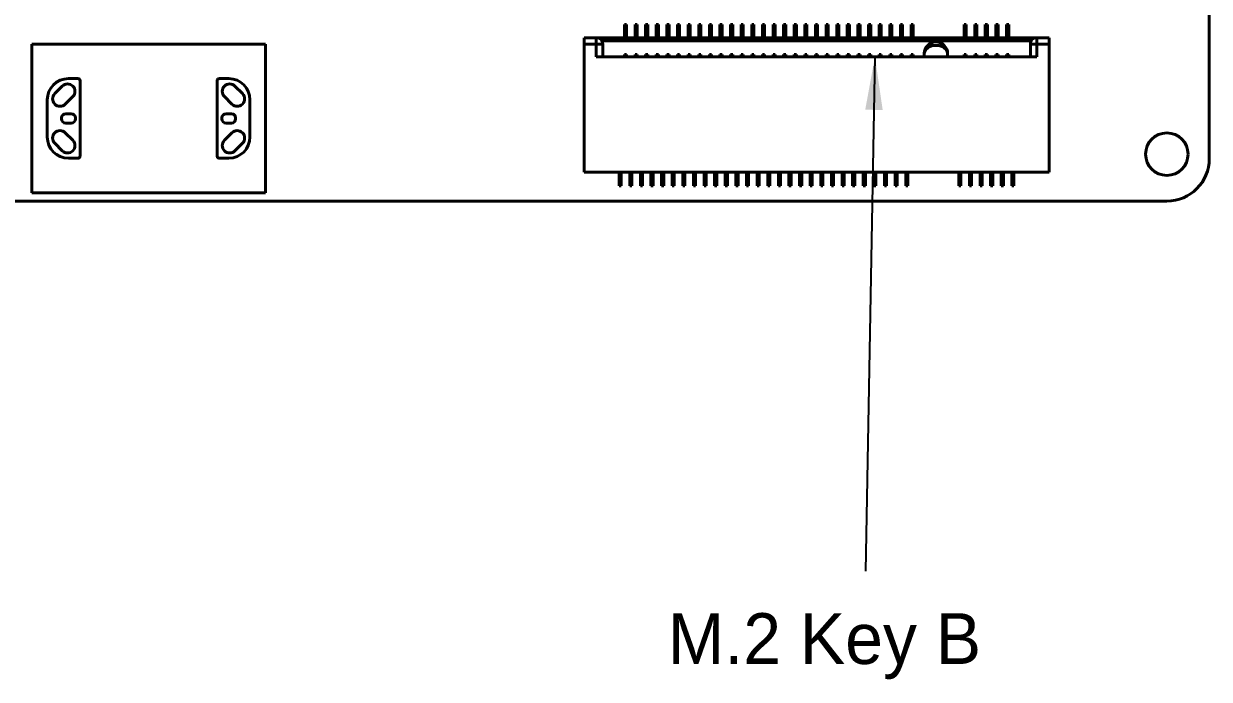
# Model space of a CAD drawing. Header units: millimetres. Extents: x 15 to 205, y 5 to 292.
# Drawn here: x 101.4 to 157.2, y 192.3 to 223.2 of the extents above; entities that cross this region are included whole.
import ezdxf

# ---------------------------------------------------------------- set-up
doc = ezdxf.new("R2010")
doc.units = ezdxf.units.MM
doc.layers.add('Annotations', color=7, linetype='Continuous')
doc.layers.add('Geometries', color=7, linetype='Continuous')
doc.dimstyles.new('ISO-25', dxfattribs={"dimtxt": 2.5, "dimasz": 2.5, "dimexe": 1.25, "dimexo": 0.625, "dimtad": 1, "dimtxsty": 'Standard', "dimcen": 2.5, "dimadec": 0, "dimazin": 0, "dimtfac": 1, "dimtmove": 0, "dimatfit": 3, "dimfxl": 1, "dimarcsym": 0})

msp = doc.modelspace()

# ---------------------------------------------------------------- linework, layer by layer
at = {"layer": 'Geometries', "linetype": 'Continuous', "lineweight": 40}
for p, q in [((157.203, 216.847), (157.203, 225.806)), ((129.653, 223.162), (129.653, 223.069)), ((129.653, 223.162), (129.753, 223.162)), ((129.653, 223.069), (129.653, 222.59)), ((129.753, 223.069), (129.653, 223.069)), ((129.753, 223.069), (129.753, 223.162)), ((129.753, 222.59), (129.753, 223.069)), ((130.153, 223.162), (130.153, 223.069)), ((130.153, 223.162), (130.253, 223.162)), ((130.153, 223.069), (130.153, 222.59)), ((130.253, 223.069), (130.153, 223.069)), ((130.253, 223.069), (130.253, 223.162)), ((130.253, 222.59), (130.253, 223.069)), ((130.653, 223.162), (130.653, 223.069)), ((130.653, 223.162), (130.753, 223.162)), ((130.653, 223.069), (130.653, 222.59)), ((130.753, 223.069), (130.653, 223.069)), ((130.753, 223.069), (130.753, 223.162)), ((130.753, 222.59), (130.753, 223.069)), ((131.153, 223.162), (131.153, 223.069)), ((131.153, 223.162), (131.253, 223.162)), ((131.153, 223.069), (131.153, 222.59)), ((131.253, 223.069), (131.153, 223.069)), ((131.253, 223.069), (131.253, 223.162)), ((131.253, 222.59), (131.253, 223.069)), ((131.653, 223.162), (131.653, 223.069)), ((131.653, 223.162), (131.753, 223.162)), ((131.653, 223.069), (131.653, 222.59)), ((131.753, 223.069), (131.653, 223.069)), ((131.753, 223.069), (131.753, 223.162)), ((131.753, 222.59), (131.753, 223.069)), ((132.153, 223.162), (132.153, 223.069)), ((132.153, 223.162), (132.253, 223.162)), ((132.153, 223.069), (132.153, 222.59)), ((132.253, 223.069), (132.153, 223.069)), ((132.253, 223.069), (132.253, 223.162)), ((132.253, 222.59), (132.253, 223.069)), ((132.653, 223.162), (132.653, 223.069)), ((132.653, 223.162), (132.753, 223.162)), ((132.653, 223.069), (132.653, 222.59)), ((132.753, 223.069), (132.653, 223.069)), ((132.753, 223.069), (132.753, 223.162)), ((132.753, 222.59), (132.753, 223.069)), ((133.153, 223.162), (133.153, 223.069)), ((133.153, 223.162), (133.253, 223.162)), ((133.153, 223.069), (133.153, 222.59)), ((133.253, 223.069), (133.153, 223.069)), ((133.253, 223.069), (133.253, 223.162)), ((133.253, 222.59), (133.253, 223.069)), ((133.653, 223.162), (133.653, 223.069)), ((133.653, 223.162), (133.753, 223.162)), ((133.653, 223.069), (133.653, 222.59)), ((133.753, 223.069), (133.653, 223.069)), ((133.753, 223.069), (133.753, 223.162)), ((133.753, 222.59), (133.753, 223.069)), ((134.153, 223.162), (134.153, 223.069)), ((134.153, 223.162), (134.253, 223.162)), ((134.153, 223.069), (134.153, 222.59)), ((134.253, 223.069), (134.153, 223.069)), ((134.253, 223.069), (134.253, 223.162)), ((134.253, 222.59), (134.253, 223.069)), ((134.653, 223.162), (134.753, 223.162)), ((134.653, 223.162), (134.653, 223.069)), ((134.653, 223.069), (134.653, 222.59)), ((134.753, 223.069), (134.653, 223.069)), ((134.753, 223.069), (134.753, 223.162)), ((134.753, 222.59), (134.753, 223.069)), ((135.153, 223.162), (135.153, 223.069)), ((135.153, 223.162), (135.253, 223.162)), ((135.153, 223.069), (135.153, 222.59)), ((135.253, 223.069), (135.153, 223.069)), ((135.253, 223.069), (135.253, 223.162)), ((135.253, 222.59), (135.253, 223.069)), ((135.653, 223.162), (135.653, 223.069)), ((135.653, 223.162), (135.753, 223.162)), ((135.653, 223.069), (135.653, 222.59)), ((135.753, 223.069), (135.653, 223.069)), ((135.753, 223.069), (135.753, 223.162)), ((135.753, 222.59), (135.753, 223.069)), ((136.153, 223.162), (136.153, 223.069)), ((136.153, 223.162), (136.253, 223.162)), ((136.153, 223.069), (136.153, 222.59)), ((136.253, 223.069), (136.153, 223.069)), ((136.253, 223.069), (136.253, 223.162)), ((136.253, 222.59), (136.253, 223.069)), ((136.653, 223.162), (136.653, 223.069)), ((136.653, 223.162), (136.753, 223.162)), ((136.653, 223.069), (136.653, 222.59)), ((136.753, 223.069), (136.653, 223.069)), ((136.753, 223.069), (136.753, 223.162)), ((136.753, 222.59), (136.753, 223.069)), ((137.153, 223.162), (137.153, 223.069)), ((137.153, 223.162), (137.253, 223.162)), ((137.153, 223.069), (137.153, 222.59)), ((137.253, 223.069), (137.153, 223.069)), ((137.253, 223.069), (137.253, 223.162)), ((137.253, 222.59), (137.253, 223.069)), ((137.653, 223.162), (137.653, 223.069)), ((137.653, 223.162), (137.753, 223.162)), ((137.653, 223.069), (137.653, 222.59)), ((137.753, 223.069), (137.653, 223.069)), ((137.753, 223.069), (137.753, 223.162)), ((137.753, 222.59), (137.753, 223.069)), ((138.153, 223.162), (138.153, 223.069)), ((138.153, 223.162), (138.253, 223.162)), ((138.153, 223.069), (138.153, 222.59)), ((138.253, 223.069), (138.153, 223.069)), ((138.253, 223.069), (138.253, 223.162)), ((138.253, 222.59), (138.253, 223.069)), ((138.653, 223.162), (138.653, 223.069)), ((138.653, 223.162), (138.753, 223.162)), ((138.653, 223.069), (138.653, 222.59)), ((138.753, 223.069), (138.653, 223.069)), ((138.753, 223.069), (138.753, 223.162)), ((138.753, 222.59), (138.753, 223.069)), ((139.153, 223.162), (139.253, 223.162)), ((139.153, 223.162), (139.153, 223.069)), ((139.153, 223.069), (139.153, 222.59)), ((139.253, 223.069), (139.153, 223.069)), ((139.253, 223.069), (139.253, 223.162)), ((139.253, 222.59), (139.253, 223.069)), ((139.653, 223.162), (139.653, 223.069)), ((139.653, 223.162), (139.753, 223.162)), ((139.653, 223.069), (139.653, 222.59)), ((139.753, 223.069), (139.653, 223.069)), ((139.753, 223.069), (139.753, 223.162)), ((139.753, 222.59), (139.753, 223.069)), ((140.153, 223.162), (140.153, 223.069)), ((140.153, 223.162), (140.253, 223.162)), ((140.153, 223.069), (140.153, 222.59)), ((140.253, 223.069), (140.153, 223.069)), ((140.253, 223.069), (140.253, 223.162)), ((140.253, 222.59), (140.253, 223.069)), ((140.653, 223.162), (140.653, 223.069)), ((140.653, 223.162), (140.753, 223.162)), ((140.653, 223.069), (140.653, 222.59)), ((140.753, 223.069), (140.653, 223.069)), ((140.753, 223.069), (140.753, 223.162)), ((140.753, 222.59), (140.753, 223.069)), ((141.153, 223.162), (141.153, 223.069)), ((141.153, 223.162), (141.253, 223.162)), ((141.153, 223.069), (141.153, 222.59)), ((141.253, 223.069), (141.153, 223.069)), ((141.253, 223.069), (141.253, 223.162)), ((141.253, 222.59), (141.253, 223.069)), ((141.653, 223.162), (141.653, 223.069)), ((141.653, 223.162), (141.753, 223.162)), ((141.653, 223.069), (141.653, 222.59)), ((141.753, 223.069), (141.653, 223.069)), ((141.753, 223.069), (141.753, 223.162)), ((141.753, 222.59), (141.753, 223.069)), ((142.153, 223.162), (142.153, 223.069)), ((142.153, 223.162), (142.253, 223.162)), ((142.153, 223.069), (142.153, 222.59)), ((142.253, 223.069), (142.153, 223.069)), ((142.253, 223.069), (142.253, 223.162)), ((142.253, 222.59), (142.253, 223.069)), ((142.653, 223.162), (142.653, 223.069)), ((142.653, 223.162), (142.753, 223.162)), ((142.653, 223.069), (142.653, 222.59)), ((142.753, 223.069), (142.653, 223.069)), ((142.753, 223.069), (142.753, 223.162)), ((142.753, 222.59), (142.753, 223.069)), ((143.153, 223.162), (143.153, 223.069)), ((143.153, 223.162), (143.253, 223.162)), ((143.153, 223.069), (143.153, 222.59)), ((143.253, 223.069), (143.153, 223.069)), ((143.253, 223.069), (143.253, 223.162)), ((143.253, 222.59), (143.253, 223.069)), ((145.653, 223.162), (145.653, 223.069)), ((145.653, 223.162), (145.753, 223.162)), ((145.653, 223.069), (145.653, 222.59)), ((145.753, 223.069), (145.653, 223.069)), ((145.753, 223.069), (145.753, 223.162)), ((145.753, 222.59), (145.753, 223.069)), ((146.153, 223.162), (146.153, 223.069)), ((146.153, 223.162), (146.253, 223.162)), ((146.153, 223.069), (146.153, 222.59)), ((146.253, 223.069), (146.153, 223.069)), ((146.253, 223.069), (146.253, 223.162)), ((146.253, 222.59), (146.253, 223.069)), ((146.653, 223.162), (146.653, 223.069)), ((146.653, 223.162), (146.753, 223.162)), ((146.653, 223.069), (146.653, 222.59)), ((146.753, 223.069), (146.653, 223.069)), ((146.753, 223.069), (146.753, 223.162)), ((146.753, 222.59), (146.753, 223.069)), ((147.153, 223.162), (147.153, 223.069)), ((147.153, 223.162), (147.253, 223.162)), ((147.153, 223.069), (147.153, 222.59)), ((147.253, 223.069), (147.153, 223.069)), ((147.253, 223.069), (147.253, 223.162)), ((147.253, 222.59), (147.253, 223.069)), ((147.653, 223.162), (147.653, 223.069)), ((147.653, 223.162), (147.753, 223.162)), ((147.653, 223.069), (147.653, 222.59)), ((147.753, 223.069), (147.653, 223.069)), ((147.753, 223.069), (147.753, 223.162)), ((147.753, 222.59), (147.753, 223.069)), ((127.753, 222.542), (127.753, 222.242)), ((127.753, 222.542), (128.328, 222.542)), ((128.328, 222.242), (128.328, 222.542)), ((128.328, 222.542), (129.653, 222.542)), ((128.588, 222.392), (148.818, 222.392)), ((129.653, 222.59), (129.653, 222.546)), ((129.653, 222.59), (129.753, 222.59)), ((129.653, 222.546), (129.653, 222.542)), ((129.653, 222.546), (129.753, 222.546)), ((129.653, 222.542), (129.753, 222.542)), ((129.753, 222.546), (129.753, 222.59)), ((129.753, 222.542), (129.753, 222.546)), ((129.753, 222.542), (130.153, 222.542)), ((130.153, 222.59), (130.153, 222.546)), ((130.153, 222.59), (130.253, 222.59)), ((130.153, 222.546), (130.153, 222.542)), ((130.153, 222.546), (130.253, 222.546)), ((130.153, 222.542), (130.253, 222.542)), ((130.253, 222.546), (130.253, 222.59)), ((130.253, 222.542), (130.253, 222.546)), ((130.253, 222.542), (130.653, 222.542)), ((130.653, 222.59), (130.653, 222.546)), ((130.653, 222.59), (130.753, 222.59)), ((130.653, 222.546), (130.653, 222.542)), ((130.653, 222.546), (130.753, 222.546)), ((130.653, 222.542), (130.753, 222.542)), ((130.753, 222.546), (130.753, 222.59)), ((130.753, 222.542), (130.753, 222.546)), ((130.753, 222.542), (131.153, 222.542)), ((131.153, 222.59), (131.153, 222.546)), ((131.153, 222.59), (131.253, 222.59)), ((131.153, 222.546), (131.153, 222.542)), ((131.153, 222.546), (131.253, 222.546)), ((131.153, 222.542), (131.253, 222.542)), ((131.253, 222.546), (131.253, 222.59)), ((131.253, 222.542), (131.253, 222.546)), ((131.253, 222.542), (131.653, 222.542)), ((131.653, 222.59), (131.653, 222.546)), ((131.653, 222.59), (131.753, 222.59)), ((131.653, 222.546), (131.653, 222.542)), ((131.653, 222.546), (131.753, 222.546)), ((131.653, 222.542), (131.753, 222.542)), ((131.753, 222.546), (131.753, 222.59)), ((131.753, 222.542), (131.753, 222.546)), ((131.753, 222.542), (132.153, 222.542)), ((132.153, 222.59), (132.153, 222.546)), ((132.153, 222.59), (132.253, 222.59)), ((132.153, 222.546), (132.153, 222.542)), ((132.153, 222.546), (132.253, 222.546)), ((132.153, 222.542), (132.253, 222.542)), ((132.253, 222.546), (132.253, 222.59)), ((132.253, 222.542), (132.253, 222.546)), ((132.253, 222.542), (132.653, 222.542)), ((132.653, 222.59), (132.653, 222.546)), ((132.653, 222.59), (132.753, 222.59)), ((132.653, 222.546), (132.653, 222.542)), ((132.653, 222.546), (132.753, 222.546)), ((132.653, 222.542), (132.753, 222.542)), ((132.753, 222.546), (132.753, 222.59)), ((132.753, 222.542), (132.753, 222.546)), ((132.753, 222.542), (133.153, 222.542)), ((133.153, 222.59), (133.153, 222.546)), ((133.153, 222.59), (133.253, 222.59)), ((133.153, 222.546), (133.153, 222.542)), ((133.153, 222.546), (133.253, 222.546)), ((133.153, 222.542), (133.253, 222.542)), ((133.253, 222.546), (133.253, 222.59)), ((133.253, 222.542), (133.253, 222.546)), ((133.253, 222.542), (133.653, 222.542)), ((133.653, 222.59), (133.653, 222.546)), ((133.653, 222.59), (133.753, 222.59)), ((133.653, 222.546), (133.653, 222.542)), ((133.653, 222.546), (133.753, 222.546)), ((133.653, 222.542), (133.753, 222.542)), ((133.753, 222.546), (133.753, 222.59)), ((133.753, 222.542), (133.753, 222.546)), ((133.753, 222.542), (134.153, 222.542)), ((134.153, 222.59), (134.153, 222.546)), ((134.153, 222.59), (134.253, 222.59)), ((134.153, 222.546), (134.153, 222.542)), ((134.153, 222.546), (134.253, 222.546)), ((134.153, 222.542), (134.253, 222.542)), ((134.253, 222.546), (134.253, 222.59)), ((134.253, 222.542), (134.253, 222.546)), ((134.253, 222.542), (134.653, 222.542)), ((134.653, 222.59), (134.653, 222.546)), ((134.653, 222.59), (134.753, 222.59)), ((134.653, 222.546), (134.653, 222.542)), ((134.653, 222.546), (134.753, 222.546)), ((134.653, 222.542), (134.753, 222.542)), ((134.753, 222.546), (134.753, 222.59)), ((134.753, 222.542), (134.753, 222.546)), ((134.753, 222.542), (135.153, 222.542)), ((135.153, 222.59), (135.153, 222.546)), ((135.153, 222.59), (135.253, 222.59)), ((135.153, 222.546), (135.153, 222.542)), ((135.153, 222.546), (135.253, 222.546)), ((135.153, 222.542), (135.253, 222.542)), ((135.253, 222.546), (135.253, 222.59)), ((135.253, 222.542), (135.253, 222.546)), ((135.253, 222.542), (135.653, 222.542)), ((135.653, 222.59), (135.653, 222.546)), ((135.653, 222.59), (135.753, 222.59)), ((135.653, 222.546), (135.653, 222.542)), ((135.653, 222.546), (135.753, 222.546)), ((135.653, 222.542), (135.753, 222.542)), ((135.753, 222.546), (135.753, 222.59)), ((135.753, 222.542), (135.753, 222.546)), ((135.753, 222.542), (136.153, 222.542)), ((136.153, 222.59), (136.153, 222.546)), ((136.153, 222.59), (136.253, 222.59)), ((136.153, 222.546), (136.153, 222.542)), ((136.153, 222.546), (136.253, 222.546)), ((136.153, 222.542), (136.253, 222.542)), ((136.253, 222.546), (136.253, 222.59)), ((136.253, 222.542), (136.253, 222.546)), ((136.253, 222.542), (136.653, 222.542)), ((136.653, 222.59), (136.653, 222.546)), ((136.653, 222.59), (136.753, 222.59)), ((136.653, 222.546), (136.653, 222.542)), ((136.653, 222.546), (136.753, 222.546)), ((136.653, 222.542), (136.753, 222.542)), ((136.753, 222.546), (136.753, 222.59)), ((136.753, 222.542), (136.753, 222.546)), ((136.753, 222.542), (137.153, 222.542)), ((137.153, 222.59), (137.153, 222.546)), ((137.153, 222.59), (137.253, 222.59)), ((137.153, 222.546), (137.153, 222.542)), ((137.153, 222.546), (137.253, 222.546)), ((137.153, 222.542), (137.253, 222.542)), ((137.253, 222.546), (137.253, 222.59)), ((137.253, 222.542), (137.253, 222.546)), ((137.253, 222.542), (137.653, 222.542)), ((137.653, 222.59), (137.653, 222.546)), ((137.653, 222.59), (137.753, 222.59)), ((137.653, 222.546), (137.653, 222.542)), ((137.653, 222.546), (137.753, 222.546)), ((137.653, 222.542), (137.753, 222.542)), ((137.753, 222.546), (137.753, 222.59)), ((137.753, 222.542), (137.753, 222.546)), ((137.753, 222.542), (138.153, 222.542)), ((138.153, 222.59), (138.153, 222.546)), ((138.153, 222.59), (138.253, 222.59)), ((138.153, 222.546), (138.153, 222.542)), ((138.153, 222.546), (138.253, 222.546)), ((138.153, 222.542), (138.253, 222.542)), ((138.253, 222.546), (138.253, 222.59)), ((138.253, 222.542), (138.253, 222.546)), ((138.253, 222.542), (138.653, 222.542)), ((138.653, 222.59), (138.653, 222.546)), ((138.653, 222.59), (138.753, 222.59)), ((138.653, 222.546), (138.653, 222.542)), ((138.653, 222.546), (138.753, 222.546)), ((138.653, 222.542), (138.753, 222.542)), ((138.753, 222.546), (138.753, 222.59)), ((138.753, 222.542), (138.753, 222.546)), ((138.753, 222.542), (139.153, 222.542)), ((139.153, 222.59), (139.153, 222.546)), ((139.153, 222.59), (139.253, 222.59)), ((139.153, 222.546), (139.153, 222.542)), ((139.153, 222.546), (139.253, 222.546)), ((139.153, 222.542), (139.253, 222.542)), ((139.253, 222.546), (139.253, 222.59)), ((139.253, 222.542), (139.253, 222.546)), ((139.253, 222.542), (139.653, 222.542)), ((139.653, 222.59), (139.653, 222.546)), ((139.653, 222.59), (139.753, 222.59)), ((139.653, 222.546), (139.653, 222.542)), ((139.653, 222.546), (139.753, 222.546)), ((139.653, 222.542), (139.753, 222.542)), ((139.753, 222.546), (139.753, 222.59)), ((139.753, 222.542), (139.753, 222.546)), ((139.753, 222.542), (140.153, 222.542)), ((140.153, 222.59), (140.153, 222.546)), ((140.153, 222.59), (140.253, 222.59)), ((140.153, 222.546), (140.153, 222.542)), ((140.153, 222.546), (140.253, 222.546)), ((140.153, 222.542), (140.253, 222.542)), ((140.253, 222.546), (140.253, 222.59)), ((140.253, 222.542), (140.253, 222.546)), ((140.253, 222.542), (140.653, 222.542)), ((140.653, 222.59), (140.653, 222.546)), ((140.653, 222.59), (140.753, 222.59)), ((140.653, 222.546), (140.653, 222.542)), ((140.653, 222.546), (140.753, 222.546)), ((140.653, 222.542), (140.753, 222.542)), ((140.753, 222.546), (140.753, 222.59)), ((140.753, 222.542), (140.753, 222.546)), ((140.753, 222.542), (141.153, 222.542)), ((141.153, 222.59), (141.153, 222.546)), ((141.153, 222.59), (141.253, 222.59)), ((141.153, 222.546), (141.153, 222.542)), ((141.153, 222.546), (141.253, 222.546)), ((141.153, 222.542), (141.253, 222.542)), ((141.253, 222.546), (141.253, 222.59)), ((141.253, 222.542), (141.253, 222.546)), ((141.253, 222.542), (141.653, 222.542)), ((141.653, 222.59), (141.653, 222.546)), ((141.653, 222.59), (141.753, 222.59)), ((141.653, 222.546), (141.653, 222.542)), ((141.653, 222.546), (141.753, 222.546)), ((141.653, 222.542), (141.753, 222.542)), ((141.753, 222.546), (141.753, 222.59)), ((141.753, 222.542), (141.753, 222.546)), ((141.753, 222.542), (142.153, 222.542)), ((142.153, 222.59), (142.153, 222.546)), ((142.153, 222.59), (142.253, 222.59)), ((142.153, 222.546), (142.153, 222.542)), ((142.153, 222.546), (142.253, 222.546)), ((142.153, 222.542), (142.253, 222.542)), ((142.253, 222.546), (142.253, 222.59)), ((142.253, 222.542), (142.253, 222.546)), ((142.253, 222.542), (142.653, 222.542)), ((142.653, 222.59), (142.653, 222.546)), ((142.653, 222.59), (142.753, 222.59)), ((142.653, 222.546), (142.653, 222.542)), ((142.653, 222.546), (142.753, 222.546)), ((142.653, 222.542), (142.753, 222.542)), ((142.753, 222.546), (142.753, 222.59)), ((142.753, 222.542), (142.753, 222.546)), ((142.753, 222.542), (143.153, 222.542)), ((143.153, 222.59), (143.153, 222.546)), ((143.153, 222.59), (143.253, 222.59)), ((143.153, 222.546), (143.153, 222.542)), ((143.153, 222.546), (143.253, 222.546)), ((143.153, 222.542), (143.253, 222.542)), ((143.253, 222.546), (143.253, 222.59)), ((143.253, 222.542), (143.253, 222.546)), ((143.253, 222.542), (145.653, 222.542)), ((145.653, 222.59), (145.653, 222.546)), ((145.653, 222.59), (145.753, 222.59)), ((145.653, 222.546), (145.653, 222.542)), ((145.653, 222.546), (145.753, 222.546)), ((145.653, 222.542), (145.753, 222.542)), ((145.753, 222.546), (145.753, 222.59)), ((145.753, 222.542), (145.753, 222.546)), ((145.753, 222.542), (146.153, 222.542)), ((146.153, 222.59), (146.153, 222.546)), ((146.153, 222.59), (146.253, 222.59)), ((146.153, 222.546), (146.153, 222.542)), ((146.153, 222.546), (146.253, 222.546)), ((146.153, 222.542), (146.253, 222.542)), ((146.253, 222.546), (146.253, 222.59)), ((146.253, 222.542), (146.253, 222.546)), ((146.253, 222.542), (146.653, 222.542)), ((146.653, 222.59), (146.653, 222.546)), ((146.653, 222.59), (146.753, 222.59)), ((146.653, 222.546), (146.653, 222.542)), ((146.653, 222.546), (146.753, 222.546)), ((146.653, 222.542), (146.753, 222.542)), ((146.753, 222.546), (146.753, 222.59)), ((146.753, 222.542), (146.753, 222.546)), ((146.753, 222.542), (147.153, 222.542)), ((147.153, 222.59), (147.153, 222.546)), ((147.153, 222.59), (147.253, 222.59)), ((147.153, 222.546), (147.153, 222.542)), ((147.153, 222.546), (147.253, 222.546)), ((147.153, 222.542), (147.253, 222.542)), ((147.253, 222.546), (147.253, 222.59)), ((147.253, 222.542), (147.253, 222.546)), ((147.253, 222.542), (147.653, 222.542)), ((147.653, 222.59), (147.653, 222.546)), ((147.653, 222.59), (147.753, 222.59)), ((147.653, 222.546), (147.653, 222.542)), ((147.653, 222.546), (147.753, 222.546)), ((147.653, 222.542), (147.753, 222.542)), ((147.753, 222.546), (147.753, 222.59)), ((147.753, 222.542), (147.753, 222.546)), ((147.753, 222.542), (149.078, 222.542)), ((149.078, 222.542), (149.078, 222.242)), ((149.078, 222.542), (149.653, 222.542)), ((149.653, 222.242), (149.653, 222.542)), ((101.739, 222.238), (112.739, 222.238)), ((101.739, 215.238), (101.739, 222.238)), ((112.739, 215.238), (112.739, 222.238)), ((127.753, 222.242), (127.753, 216.212)), ((128.328, 222.242), (127.753, 222.242)), ((128.628, 222.242), (128.328, 222.242)), ((128.328, 221.642), (128.328, 222.242)), ((128.628, 222.242), (128.628, 221.642)), ((129.653, 221.757), (129.653, 221.642)), ((129.753, 221.757), (129.653, 221.757)), ((129.753, 221.642), (129.753, 221.757)), ((130.153, 221.757), (130.153, 221.642)), ((130.253, 221.757), (130.153, 221.757)), ((130.253, 221.642), (130.253, 221.757)), ((130.653, 221.757), (130.653, 221.642)), ((130.753, 221.757), (130.653, 221.757)), ((130.753, 221.642), (130.753, 221.757)), ((131.153, 221.757), (131.153, 221.642)), ((131.253, 221.757), (131.153, 221.757)), ((131.253, 221.642), (131.253, 221.757)), ((131.653, 221.757), (131.653, 221.642)), ((131.753, 221.757), (131.653, 221.757)), ((131.753, 221.642), (131.753, 221.757)), ((132.153, 221.757), (132.153, 221.642)), ((132.253, 221.757), (132.153, 221.757)), ((132.253, 221.642), (132.253, 221.757)), ((132.653, 221.757), (132.653, 221.642)), ((132.753, 221.757), (132.653, 221.757)), ((132.753, 221.642), (132.753, 221.757)), ((133.153, 221.757), (133.153, 221.642)), ((133.253, 221.757), (133.153, 221.757)), ((133.253, 221.642), (133.253, 221.757)), ((133.653, 221.757), (133.653, 221.642)), ((133.753, 221.757), (133.653, 221.757)), ((133.753, 221.642), (133.753, 221.757)), ((134.153, 221.757), (134.153, 221.642)), ((134.253, 221.757), (134.153, 221.757)), ((134.253, 221.642), (134.253, 221.757)), ((134.653, 221.757), (134.653, 221.642)), ((134.753, 221.757), (134.653, 221.757)), ((134.753, 221.642), (134.753, 221.757)), ((135.153, 221.757), (135.153, 221.642)), ((135.253, 221.757), (135.153, 221.757)), ((135.253, 221.642), (135.253, 221.757)), ((135.653, 221.757), (135.653, 221.642)), ((135.753, 221.757), (135.653, 221.757)), ((135.753, 221.642), (135.753, 221.757)), ((136.153, 221.757), (136.153, 221.642)), ((136.253, 221.757), (136.153, 221.757)), ((136.253, 221.642), (136.253, 221.757)), ((136.653, 221.757), (136.653, 221.642)), ((136.753, 221.757), (136.653, 221.757)), ((136.753, 221.642), (136.753, 221.757)), ((137.153, 221.757), (137.153, 221.642)), ((137.253, 221.757), (137.153, 221.757)), ((137.253, 221.642), (137.253, 221.757)), ((137.653, 221.757), (137.653, 221.642)), ((137.753, 221.757), (137.653, 221.757)), ((137.753, 221.642), (137.753, 221.757)), ((138.153, 221.757), (138.153, 221.642)), ((138.253, 221.757), (138.153, 221.757)), ((138.253, 221.642), (138.253, 221.757)), ((138.653, 221.757), (138.653, 221.642)), ((138.753, 221.757), (138.653, 221.757)), ((138.753, 221.642), (138.753, 221.757)), ((139.153, 221.757), (139.153, 221.642)), ((139.253, 221.757), (139.153, 221.757)), ((139.253, 221.642), (139.253, 221.757)), ((139.653, 221.757), (139.653, 221.642)), ((139.753, 221.757), (139.653, 221.757)), ((139.753, 221.642), (139.753, 221.757)), ((140.153, 221.757), (140.153, 221.642)), ((140.253, 221.757), (140.153, 221.757)), ((140.253, 221.642), (140.253, 221.757)), ((140.653, 221.757), (140.653, 221.642)), ((140.753, 221.757), (140.653, 221.757)), ((140.753, 221.642), (140.753, 221.757)), ((141.153, 221.757), (141.153, 221.642)), ((141.253, 221.757), (141.153, 221.757)), ((141.253, 221.642), (141.253, 221.757)), ((141.653, 221.757), (141.653, 221.642)), ((141.753, 221.757), (141.653, 221.757)), ((141.753, 221.642), (141.753, 221.757)), ((142.153, 221.757), (142.153, 221.642)), ((142.253, 221.757), (142.153, 221.757)), ((142.253, 221.642), (142.253, 221.757)), ((142.653, 221.757), (142.653, 221.642)), ((142.753, 221.757), (142.653, 221.757)), ((142.753, 221.642), (142.753, 221.757)), ((143.153, 221.757), (143.153, 221.642)), ((143.253, 221.757), (143.153, 221.757)), ((143.253, 221.642), (143.253, 221.757)), ((143.778, 221.792), (143.778, 221.642)), ((144.878, 221.642), (144.878, 221.792)), ((145.653, 221.757), (145.653, 221.642)), ((145.753, 221.757), (145.653, 221.757)), ((145.753, 221.642), (145.753, 221.757)), ((146.153, 221.757), (146.153, 221.642)), ((146.253, 221.757), (146.153, 221.757)), ((146.253, 221.642), (146.253, 221.757)), ((146.653, 221.757), (146.653, 221.642)), ((146.753, 221.757), (146.653, 221.757)), ((146.753, 221.642), (146.753, 221.757)), ((147.153, 221.757), (147.153, 221.642)), ((147.253, 221.757), (147.153, 221.757)), ((147.253, 221.642), (147.253, 221.757)), ((147.653, 221.757), (147.653, 221.642)), ((147.753, 221.757), (147.653, 221.757)), ((147.753, 221.642), (147.753, 221.757)), ((149.078, 222.242), (148.778, 222.242)), ((148.778, 221.642), (148.778, 222.242)), ((149.653, 222.242), (149.078, 222.242)), ((149.078, 222.242), (149.078, 221.642)), ((149.653, 216.212), (149.653, 222.242)), ((128.328, 221.642), (128.628, 221.642)), ((128.628, 221.642), (129.653, 221.642)), ((129.653, 221.642), (129.753, 221.642)), ((129.753, 221.642), (130.153, 221.642)), ((130.153, 221.642), (130.253, 221.642)), ((130.253, 221.642), (130.653, 221.642)), ((130.653, 221.642), (130.753, 221.642)), ((130.753, 221.642), (131.153, 221.642)), ((131.153, 221.642), (131.253, 221.642)), ((131.253, 221.642), (131.653, 221.642)), ((131.653, 221.642), (131.753, 221.642)), ((131.753, 221.642), (132.153, 221.642)), ((132.153, 221.642), (132.253, 221.642)), ((132.253, 221.642), (132.653, 221.642)), ((132.653, 221.642), (132.753, 221.642)), ((132.753, 221.642), (133.153, 221.642)), ((133.153, 221.642), (133.253, 221.642)), ((133.253, 221.642), (133.653, 221.642)), ((133.653, 221.642), (133.753, 221.642)), ((133.753, 221.642), (134.153, 221.642)), ((134.153, 221.642), (134.253, 221.642)), ((134.253, 221.642), (134.653, 221.642)), ((134.653, 221.642), (134.753, 221.642)), ((134.753, 221.642), (135.153, 221.642)), ((135.153, 221.642), (135.253, 221.642)), ((135.253, 221.642), (135.653, 221.642)), ((135.653, 221.642), (135.753, 221.642)), ((135.753, 221.642), (136.153, 221.642)), ((136.153, 221.642), (136.253, 221.642)), ((136.253, 221.642), (136.653, 221.642)), ((136.653, 221.642), (136.753, 221.642)), ((136.753, 221.642), (137.153, 221.642)), ((137.153, 221.642), (137.253, 221.642)), ((137.253, 221.642), (137.653, 221.642)), ((137.653, 221.642), (137.753, 221.642)), ((137.753, 221.642), (138.153, 221.642)), ((138.153, 221.642), (138.253, 221.642)), ((138.253, 221.642), (138.653, 221.642)), ((138.653, 221.642), (138.753, 221.642)), ((138.753, 221.642), (139.153, 221.642)), ((139.153, 221.642), (139.253, 221.642)), ((139.253, 221.642), (139.653, 221.642)), ((139.653, 221.642), (139.753, 221.642)), ((139.753, 221.642), (140.153, 221.642)), ((140.153, 221.642), (140.253, 221.642)), ((140.253, 221.642), (140.653, 221.642)), ((140.653, 221.642), (140.753, 221.642)), ((140.753, 221.642), (141.153, 221.642)), ((141.153, 221.642), (141.253, 221.642)), ((141.253, 221.642), (141.653, 221.642)), ((141.653, 221.642), (141.753, 221.642)), ((141.753, 221.642), (142.153, 221.642)), ((142.153, 221.642), (142.253, 221.642)), ((142.253, 221.642), (142.653, 221.642)), ((142.653, 221.642), (142.753, 221.642)), ((142.753, 221.642), (143.153, 221.642)), ((143.153, 221.642), (143.253, 221.642)), ((143.253, 221.642), (143.778, 221.642)), ((143.778, 221.642), (144.878, 221.642)), ((144.878, 221.642), (145.653, 221.642)), ((145.653, 221.642), (145.753, 221.642)), ((145.753, 221.642), (146.153, 221.642)), ((146.153, 221.642), (146.253, 221.642)), ((146.253, 221.642), (146.653, 221.642)), ((146.653, 221.642), (146.753, 221.642)), ((146.753, 221.642), (147.153, 221.642)), ((147.153, 221.642), (147.253, 221.642)), ((147.253, 221.642), (147.653, 221.642)), ((147.653, 221.642), (147.753, 221.642)), ((147.753, 221.642), (148.778, 221.642)), ((148.778, 221.642), (149.078, 221.642)), ((103.914, 220.613), (103.464, 220.613)), ((110.564, 220.613), (111.014, 220.613)), ((102.82, 219.909), (103.173, 220.262)), ((104.014, 216.963), (104.014, 220.513)), ((110.464, 216.963), (110.464, 220.513)), ((111.658, 219.909), (111.305, 220.262)), ((102.464, 219.613), (102.464, 217.863)), ((103.668, 219.767), (103.315, 219.414)), ((110.81, 219.767), (111.163, 219.414)), ((112.014, 219.613), (112.014, 217.863)), ((103.339, 218.963), (103.589, 218.963)), ((110.889, 218.963), (111.139, 218.963)), ((103.139, 218.763), (103.139, 218.713)), ((103.339, 218.513), (103.589, 218.513)), ((103.789, 218.713), (103.789, 218.763)), ((110.689, 218.763), (110.689, 218.713)), ((110.889, 218.513), (111.139, 218.513)), ((111.339, 218.713), (111.339, 218.763)), ((103.668, 217.709), (103.315, 218.062)), ((110.81, 217.709), (111.163, 218.062)), ((102.82, 217.567), (103.173, 217.214)), ((111.658, 217.567), (111.305, 217.214)), ((103.464, 216.863), (103.914, 216.863)), ((111.014, 216.863), (110.564, 216.863)), ((127.753, 216.212), (129.403, 216.212)), ((129.403, 216.212), (129.403, 216.141)), ((129.403, 216.212), (129.503, 216.212)), ((129.403, 216.141), (129.403, 216.049)), ((129.403, 216.141), (129.503, 216.141)), ((129.503, 216.141), (129.503, 216.212)), ((129.503, 216.212), (129.903, 216.212)), ((129.503, 216.049), (129.503, 216.141)), ((129.903, 216.212), (129.903, 216.141)), ((129.903, 216.212), (130.003, 216.212)), ((129.903, 216.141), (129.903, 216.049)), ((129.903, 216.141), (130.003, 216.141)), ((130.003, 216.141), (130.003, 216.212)), ((130.003, 216.212), (130.403, 216.212)), ((130.003, 216.049), (130.003, 216.141)), ((130.403, 216.212), (130.403, 216.141)), ((130.403, 216.212), (130.503, 216.212)), ((130.403, 216.141), (130.403, 216.049)), ((130.403, 216.141), (130.503, 216.141)), ((130.503, 216.141), (130.503, 216.212)), ((130.503, 216.212), (130.903, 216.212)), ((130.503, 216.049), (130.503, 216.141)), ((130.903, 216.212), (130.903, 216.141)), ((130.903, 216.212), (131.003, 216.212)), ((130.903, 216.141), (130.903, 216.049)), ((130.903, 216.141), (131.003, 216.141)), ((131.003, 216.141), (131.003, 216.212)), ((131.003, 216.212), (131.403, 216.212)), ((131.003, 216.049), (131.003, 216.141)), ((131.403, 216.212), (131.403, 216.141)), ((131.403, 216.212), (131.503, 216.212)), ((131.403, 216.141), (131.403, 216.049)), ((131.403, 216.141), (131.503, 216.141)), ((131.503, 216.141), (131.503, 216.212)), ((131.503, 216.212), (131.903, 216.212)), ((131.503, 216.049), (131.503, 216.141)), ((131.903, 216.212), (131.903, 216.141)), ((131.903, 216.212), (132.003, 216.212)), ((131.903, 216.141), (131.903, 216.049)), ((131.903, 216.141), (132.003, 216.141)), ((132.003, 216.141), (132.003, 216.212)), ((132.003, 216.212), (132.403, 216.212)), ((132.003, 216.049), (132.003, 216.141)), ((132.403, 216.212), (132.403, 216.141)), ((132.403, 216.212), (132.503, 216.212)), ((132.403, 216.141), (132.403, 216.049)), ((132.403, 216.141), (132.503, 216.141)), ((132.503, 216.141), (132.503, 216.212)), ((132.503, 216.212), (132.903, 216.212)), ((132.503, 216.049), (132.503, 216.141)), ((132.903, 216.212), (132.903, 216.141)), ((132.903, 216.212), (133.003, 216.212)), ((132.903, 216.141), (132.903, 216.049)), ((132.903, 216.141), (133.003, 216.141)), ((133.003, 216.141), (133.003, 216.212)), ((133.003, 216.212), (133.403, 216.212)), ((133.003, 216.049), (133.003, 216.141)), ((133.403, 216.212), (133.403, 216.141)), ((133.403, 216.212), (133.503, 216.212)), ((133.403, 216.141), (133.403, 216.049)), ((133.403, 216.141), (133.503, 216.141)), ((133.503, 216.141), (133.503, 216.212)), ((133.503, 216.212), (133.903, 216.212)), ((133.503, 216.049), (133.503, 216.141)), ((133.903, 216.212), (133.903, 216.141)), ((133.903, 216.212), (134.003, 216.212)), ((133.903, 216.141), (133.903, 216.049)), ((133.903, 216.141), (134.003, 216.141)), ((134.003, 216.141), (134.003, 216.212)), ((134.003, 216.212), (134.403, 216.212)), ((134.003, 216.049), (134.003, 216.141)), ((134.403, 216.212), (134.403, 216.141)), ((134.403, 216.212), (134.503, 216.212)), ((134.403, 216.141), (134.403, 216.049)), ((134.403, 216.141), (134.503, 216.141)), ((134.503, 216.141), (134.503, 216.212)), ((134.503, 216.212), (134.903, 216.212)), ((134.503, 216.049), (134.503, 216.141)), ((134.903, 216.212), (134.903, 216.141)), ((134.903, 216.212), (135.003, 216.212)), ((134.903, 216.141), (134.903, 216.049)), ((134.903, 216.141), (135.003, 216.141)), ((135.003, 216.141), (135.003, 216.212)), ((135.003, 216.212), (135.403, 216.212)), ((135.003, 216.049), (135.003, 216.141)), ((135.403, 216.212), (135.403, 216.141)), ((135.403, 216.212), (135.503, 216.212)), ((135.403, 216.141), (135.403, 216.049)), ((135.403, 216.141), (135.503, 216.141)), ((135.503, 216.141), (135.503, 216.212)), ((135.503, 216.212), (135.903, 216.212)), ((135.503, 216.049), (135.503, 216.141)), ((135.903, 216.212), (135.903, 216.141)), ((135.903, 216.212), (136.003, 216.212)), ((135.903, 216.141), (135.903, 216.049)), ((135.903, 216.141), (136.003, 216.141)), ((136.003, 216.141), (136.003, 216.212)), ((136.003, 216.212), (136.403, 216.212)), ((136.003, 216.049), (136.003, 216.141)), ((136.403, 216.212), (136.403, 216.141)), ((136.403, 216.212), (136.503, 216.212)), ((136.403, 216.141), (136.403, 216.049)), ((136.403, 216.141), (136.503, 216.141)), ((136.503, 216.141), (136.503, 216.212)), ((136.503, 216.212), (136.903, 216.212)), ((136.503, 216.049), (136.503, 216.141)), ((136.903, 216.212), (136.903, 216.141)), ((136.903, 216.212), (137.003, 216.212)), ((136.903, 216.141), (136.903, 216.049)), ((136.903, 216.141), (137.003, 216.141)), ((137.003, 216.141), (137.003, 216.212)), ((137.003, 216.212), (137.403, 216.212)), ((137.003, 216.049), (137.003, 216.141)), ((137.403, 216.212), (137.403, 216.141)), ((137.403, 216.212), (137.503, 216.212)), ((137.403, 216.141), (137.403, 216.049)), ((137.403, 216.141), (137.503, 216.141)), ((137.503, 216.141), (137.503, 216.212)), ((137.503, 216.212), (137.903, 216.212)), ((137.503, 216.049), (137.503, 216.141)), ((137.903, 216.212), (137.903, 216.141)), ((137.903, 216.212), (138.003, 216.212)), ((137.903, 216.141), (137.903, 216.049)), ((137.903, 216.141), (138.003, 216.141)), ((138.003, 216.141), (138.003, 216.212)), ((138.003, 216.212), (138.403, 216.212)), ((138.003, 216.049), (138.003, 216.141)), ((138.403, 216.212), (138.403, 216.141)), ((138.403, 216.212), (138.503, 216.212)), ((138.403, 216.141), (138.403, 216.049)), ((138.403, 216.141), (138.503, 216.141)), ((138.503, 216.141), (138.503, 216.212)), ((138.503, 216.212), (138.903, 216.212)), ((138.503, 216.049), (138.503, 216.141)), ((138.903, 216.212), (138.903, 216.141)), ((138.903, 216.212), (139.003, 216.212)), ((138.903, 216.141), (138.903, 216.049)), ((138.903, 216.141), (139.003, 216.141)), ((139.003, 216.141), (139.003, 216.212)), ((139.003, 216.212), (139.403, 216.212)), ((139.003, 216.049), (139.003, 216.141)), ((139.403, 216.212), (139.403, 216.141)), ((139.403, 216.212), (139.503, 216.212)), ((139.403, 216.141), (139.403, 216.049)), ((139.403, 216.141), (139.503, 216.141)), ((139.503, 216.141), (139.503, 216.212)), ((139.503, 216.212), (139.903, 216.212)), ((139.503, 216.049), (139.503, 216.141)), ((139.903, 216.212), (139.903, 216.141)), ((139.903, 216.212), (140.003, 216.212)), ((139.903, 216.141), (139.903, 216.049)), ((139.903, 216.141), (140.003, 216.141)), ((140.003, 216.141), (140.003, 216.212)), ((140.003, 216.212), (140.403, 216.212)), ((140.003, 216.049), (140.003, 216.141)), ((140.403, 216.212), (140.403, 216.141)), ((140.403, 216.212), (140.503, 216.212)), ((140.403, 216.141), (140.403, 216.049)), ((140.403, 216.141), (140.503, 216.141)), ((140.503, 216.141), (140.503, 216.212)), ((140.503, 216.212), (140.903, 216.212)), ((140.503, 216.049), (140.503, 216.141)), ((140.903, 216.212), (140.903, 216.141)), ((140.903, 216.212), (141.003, 216.212)), ((140.903, 216.141), (140.903, 216.049)), ((140.903, 216.141), (141.003, 216.141)), ((141.003, 216.141), (141.003, 216.212)), ((141.003, 216.212), (141.403, 216.212)), ((141.003, 216.049), (141.003, 216.141)), ((141.403, 216.212), (141.403, 216.141)), ((141.403, 216.212), (141.503, 216.212)), ((141.403, 216.141), (141.403, 216.049)), ((141.403, 216.141), (141.503, 216.141)), ((141.503, 216.141), (141.503, 216.212)), ((141.503, 216.212), (141.903, 216.212)), ((141.503, 216.049), (141.503, 216.141)), ((141.903, 216.212), (141.903, 216.141)), ((141.903, 216.212), (142.003, 216.212)), ((141.903, 216.141), (141.903, 216.049)), ((141.903, 216.141), (142.003, 216.141)), ((142.003, 216.141), (142.003, 216.212)), ((142.003, 216.212), (142.403, 216.212)), ((142.003, 216.049), (142.003, 216.141)), ((142.403, 216.212), (142.403, 216.141)), ((142.403, 216.212), (142.503, 216.212)), ((142.403, 216.141), (142.403, 216.049)), ((142.403, 216.141), (142.503, 216.141)), ((142.503, 216.141), (142.503, 216.212)), ((142.503, 216.212), (142.903, 216.212)), ((142.503, 216.049), (142.503, 216.141)), ((142.903, 216.212), (142.903, 216.141)), ((142.903, 216.212), (143.003, 216.212)), ((142.903, 216.141), (142.903, 216.049)), ((142.903, 216.141), (143.003, 216.141)), ((143.003, 216.141), (143.003, 216.212)), ((143.003, 216.212), (145.403, 216.212)), ((143.003, 216.049), (143.003, 216.141)), ((145.403, 216.212), (145.403, 216.141)), ((145.403, 216.212), (145.503, 216.212)), ((145.403, 216.141), (145.403, 216.049)), ((145.403, 216.141), (145.503, 216.141)), ((145.503, 216.141), (145.503, 216.212)), ((145.503, 216.212), (145.903, 216.212)), ((145.503, 216.049), (145.503, 216.141)), ((145.903, 216.212), (145.903, 216.141)), ((145.903, 216.212), (146.003, 216.212)), ((145.903, 216.141), (145.903, 216.049)), ((145.903, 216.141), (146.003, 216.141)), ((146.003, 216.141), (146.003, 216.212)), ((146.003, 216.212), (146.403, 216.212)), ((146.003, 216.049), (146.003, 216.141)), ((146.403, 216.212), (146.403, 216.141)), ((146.403, 216.212), (146.503, 216.212)), ((146.403, 216.141), (146.403, 216.049)), ((146.403, 216.141), (146.503, 216.141)), ((146.503, 216.141), (146.503, 216.212)), ((146.503, 216.212), (146.903, 216.212)), ((146.503, 216.049), (146.503, 216.141)), ((146.903, 216.212), (146.903, 216.141)), ((146.903, 216.212), (147.003, 216.212)), ((146.903, 216.141), (146.903, 216.049)), ((146.903, 216.141), (147.003, 216.141)), ((147.003, 216.141), (147.003, 216.212)), ((147.003, 216.212), (147.403, 216.212)), ((147.003, 216.049), (147.003, 216.141)), ((147.403, 216.212), (147.403, 216.141)), ((147.403, 216.212), (147.503, 216.212)), ((147.403, 216.141), (147.403, 216.049)), ((147.403, 216.141), (147.503, 216.141)), ((147.503, 216.141), (147.503, 216.212)), ((147.503, 216.212), (147.903, 216.212)), ((147.503, 216.049), (147.503, 216.141)), ((147.903, 216.212), (147.903, 216.141)), ((147.903, 216.212), (148.003, 216.212)), ((147.903, 216.141), (147.903, 216.049)), ((147.903, 216.141), (148.003, 216.141)), ((148.003, 216.141), (148.003, 216.212)), ((148.003, 216.212), (149.653, 216.212)), ((148.003, 216.049), (148.003, 216.141)), ((129.403, 216.049), (129.403, 215.7)), ((129.503, 216.049), (129.403, 216.049)), ((129.403, 215.7), (129.403, 215.562)), ((129.403, 215.7), (129.503, 215.7)), ((129.503, 215.7), (129.503, 216.049)), ((129.503, 215.562), (129.503, 215.7)), ((129.903, 216.049), (129.903, 215.7)), ((130.003, 216.049), (129.903, 216.049)), ((129.903, 215.7), (129.903, 215.562)), ((129.903, 215.7), (130.003, 215.7)), ((130.003, 215.7), (130.003, 216.049)), ((130.003, 215.562), (130.003, 215.7)), ((130.403, 216.049), (130.403, 215.7)), ((130.503, 216.049), (130.403, 216.049)), ((130.403, 215.7), (130.403, 215.562)), ((130.403, 215.7), (130.503, 215.7)), ((130.503, 215.7), (130.503, 216.049)), ((130.503, 215.562), (130.503, 215.7)), ((130.903, 216.049), (130.903, 215.7)), ((131.003, 216.049), (130.903, 216.049)), ((130.903, 215.7), (130.903, 215.562)), ((130.903, 215.7), (131.003, 215.7)), ((131.003, 215.7), (131.003, 216.049)), ((131.003, 215.562), (131.003, 215.7)), ((131.403, 216.049), (131.403, 215.7)), ((131.503, 216.049), (131.403, 216.049)), ((131.403, 215.7), (131.403, 215.562)), ((131.403, 215.7), (131.503, 215.7)), ((131.503, 215.7), (131.503, 216.049)), ((131.503, 215.562), (131.503, 215.7)), ((131.903, 216.049), (131.903, 215.7)), ((132.003, 216.049), (131.903, 216.049)), ((131.903, 215.7), (131.903, 215.562)), ((131.903, 215.7), (132.003, 215.7)), ((132.003, 215.7), (132.003, 216.049)), ((132.003, 215.562), (132.003, 215.7)), ((132.403, 216.049), (132.403, 215.7)), ((132.503, 216.049), (132.403, 216.049)), ((132.403, 215.7), (132.403, 215.562)), ((132.403, 215.7), (132.503, 215.7)), ((132.503, 215.7), (132.503, 216.049)), ((132.503, 215.562), (132.503, 215.7)), ((132.903, 216.049), (132.903, 215.7)), ((133.003, 216.049), (132.903, 216.049)), ((132.903, 215.7), (132.903, 215.562)), ((132.903, 215.7), (133.003, 215.7)), ((133.003, 215.7), (133.003, 216.049)), ((133.003, 215.562), (133.003, 215.7)), ((133.403, 216.049), (133.403, 215.7)), ((133.503, 216.049), (133.403, 216.049)), ((133.403, 215.7), (133.403, 215.562)), ((133.403, 215.7), (133.503, 215.7)), ((133.503, 215.7), (133.503, 216.049)), ((133.503, 215.562), (133.503, 215.7)), ((133.903, 216.049), (133.903, 215.7)), ((134.003, 216.049), (133.903, 216.049)), ((133.903, 215.7), (133.903, 215.562)), ((133.903, 215.7), (134.003, 215.7)), ((134.003, 215.7), (134.003, 216.049)), ((134.003, 215.562), (134.003, 215.7)), ((134.403, 216.049), (134.403, 215.7)), ((134.503, 216.049), (134.403, 216.049)), ((134.403, 215.7), (134.403, 215.562)), ((134.403, 215.7), (134.503, 215.7)), ((134.503, 215.7), (134.503, 216.049)), ((134.503, 215.562), (134.503, 215.7)), ((134.903, 216.049), (134.903, 215.7)), ((135.003, 216.049), (134.903, 216.049)), ((134.903, 215.7), (134.903, 215.562)), ((134.903, 215.7), (135.003, 215.7)), ((135.003, 215.7), (135.003, 216.049)), ((135.003, 215.562), (135.003, 215.7)), ((135.403, 216.049), (135.403, 215.7)), ((135.503, 216.049), (135.403, 216.049)), ((135.403, 215.7), (135.403, 215.562)), ((135.403, 215.7), (135.503, 215.7)), ((135.503, 215.7), (135.503, 216.049)), ((135.503, 215.562), (135.503, 215.7)), ((135.903, 216.049), (135.903, 215.7)), ((136.003, 216.049), (135.903, 216.049)), ((135.903, 215.7), (135.903, 215.562)), ((135.903, 215.7), (136.003, 215.7)), ((136.003, 215.7), (136.003, 216.049)), ((136.003, 215.562), (136.003, 215.7)), ((136.403, 216.049), (136.403, 215.7)), ((136.503, 216.049), (136.403, 216.049)), ((136.403, 215.7), (136.403, 215.562)), ((136.403, 215.7), (136.503, 215.7)), ((136.503, 215.7), (136.503, 216.049)), ((136.503, 215.562), (136.503, 215.7)), ((136.903, 216.049), (136.903, 215.7)), ((137.003, 216.049), (136.903, 216.049)), ((136.903, 215.7), (136.903, 215.562)), ((136.903, 215.7), (137.003, 215.7)), ((137.003, 215.7), (137.003, 216.049)), ((137.003, 215.562), (137.003, 215.7)), ((137.403, 216.049), (137.403, 215.7)), ((137.503, 216.049), (137.403, 216.049)), ((137.403, 215.7), (137.403, 215.562)), ((137.403, 215.7), (137.503, 215.7)), ((137.503, 215.7), (137.503, 216.049)), ((137.503, 215.562), (137.503, 215.7)), ((137.903, 216.049), (137.903, 215.7)), ((138.003, 216.049), (137.903, 216.049)), ((137.903, 215.7), (137.903, 215.562)), ((137.903, 215.7), (138.003, 215.7)), ((138.003, 215.7), (138.003, 216.049)), ((138.003, 215.562), (138.003, 215.7)), ((138.403, 216.049), (138.403, 215.7)), ((138.503, 216.049), (138.403, 216.049)), ((138.403, 215.7), (138.403, 215.562)), ((138.403, 215.7), (138.503, 215.7)), ((138.503, 215.7), (138.503, 216.049)), ((138.503, 215.562), (138.503, 215.7)), ((138.903, 216.049), (138.903, 215.7)), ((139.003, 216.049), (138.903, 216.049)), ((138.903, 215.7), (138.903, 215.562)), ((138.903, 215.7), (139.003, 215.7)), ((139.003, 215.7), (139.003, 216.049)), ((139.003, 215.562), (139.003, 215.7)), ((139.403, 216.049), (139.403, 215.7)), ((139.503, 216.049), (139.403, 216.049)), ((139.403, 215.7), (139.403, 215.562)), ((139.403, 215.7), (139.503, 215.7)), ((139.503, 215.7), (139.503, 216.049)), ((139.503, 215.562), (139.503, 215.7)), ((139.903, 216.049), (139.903, 215.7)), ((140.003, 216.049), (139.903, 216.049)), ((139.903, 215.7), (139.903, 215.562)), ((139.903, 215.7), (140.003, 215.7)), ((140.003, 215.7), (140.003, 216.049)), ((140.003, 215.562), (140.003, 215.7)), ((140.403, 216.049), (140.403, 215.7)), ((140.503, 216.049), (140.403, 216.049)), ((140.403, 215.7), (140.403, 215.562)), ((140.403, 215.7), (140.503, 215.7)), ((140.503, 215.7), (140.503, 216.049)), ((140.503, 215.562), (140.503, 215.7)), ((140.903, 216.049), (140.903, 215.7)), ((141.003, 216.049), (140.903, 216.049)), ((140.903, 215.7), (140.903, 215.562)), ((140.903, 215.7), (141.003, 215.7)), ((141.003, 215.7), (141.003, 216.049)), ((141.003, 215.562), (141.003, 215.7)), ((141.403, 216.049), (141.403, 215.7)), ((141.503, 216.049), (141.403, 216.049)), ((141.403, 215.7), (141.403, 215.562)), ((141.403, 215.7), (141.503, 215.7)), ((141.503, 215.7), (141.503, 216.049)), ((141.503, 215.562), (141.503, 215.7)), ((141.903, 216.049), (141.903, 215.7)), ((142.003, 216.049), (141.903, 216.049)), ((141.903, 215.7), (141.903, 215.562)), ((141.903, 215.7), (142.003, 215.7)), ((142.003, 215.7), (142.003, 216.049)), ((142.003, 215.562), (142.003, 215.7)), ((142.403, 216.049), (142.403, 215.7)), ((142.503, 216.049), (142.403, 216.049)), ((142.403, 215.7), (142.403, 215.562)), ((142.403, 215.7), (142.503, 215.7)), ((142.503, 215.7), (142.503, 216.049)), ((142.503, 215.562), (142.503, 215.7)), ((143.003, 216.049), (142.903, 216.049)), ((142.903, 216.049), (142.903, 215.7)), ((142.903, 215.7), (142.903, 215.562)), ((142.903, 215.7), (143.003, 215.7)), ((143.003, 215.7), (143.003, 216.049)), ((143.003, 215.562), (143.003, 215.7)), ((145.403, 216.049), (145.403, 215.7)), ((145.503, 216.049), (145.403, 216.049)), ((145.403, 215.7), (145.403, 215.562)), ((145.403, 215.7), (145.503, 215.7)), ((145.503, 215.7), (145.503, 216.049)), ((145.503, 215.562), (145.503, 215.7)), ((145.903, 216.049), (145.903, 215.7)), ((146.003, 216.049), (145.903, 216.049)), ((145.903, 215.7), (145.903, 215.562)), ((145.903, 215.7), (146.003, 215.7)), ((146.003, 215.7), (146.003, 216.049)), ((146.003, 215.562), (146.003, 215.7)), ((146.403, 216.049), (146.403, 215.7)), ((146.503, 216.049), (146.403, 216.049)), ((146.403, 215.7), (146.403, 215.562)), ((146.403, 215.7), (146.503, 215.7)), ((146.503, 215.7), (146.503, 216.049)), ((146.503, 215.562), (146.503, 215.7)), ((146.903, 216.049), (146.903, 215.7)), ((147.003, 216.049), (146.903, 216.049)), ((146.903, 215.7), (147.003, 215.7)), ((146.903, 215.7), (146.903, 215.562)), ((147.003, 215.7), (147.003, 216.049)), ((147.003, 215.562), (147.003, 215.7)), ((147.403, 216.049), (147.403, 215.7)), ((147.503, 216.049), (147.403, 216.049)), ((147.403, 215.7), (147.403, 215.562)), ((147.403, 215.7), (147.503, 215.7)), ((147.503, 215.7), (147.503, 216.049)), ((147.503, 215.562), (147.503, 215.7)), ((147.903, 216.049), (147.903, 215.7)), ((148.003, 216.049), (147.903, 216.049)), ((147.903, 215.7), (147.903, 215.562)), ((147.903, 215.7), (148.003, 215.7)), ((148.003, 215.7), (148.003, 216.049)), ((148.003, 215.562), (148.003, 215.7)), ((112.739, 215.238), (101.739, 215.238)), ((129.503, 215.562), (129.403, 215.562)), ((130.003, 215.562), (129.903, 215.562)), ((130.503, 215.562), (130.403, 215.562)), ((131.003, 215.562), (130.903, 215.562)), ((131.503, 215.562), (131.403, 215.562)), ((132.003, 215.562), (131.903, 215.562)), ((132.503, 215.562), (132.403, 215.562)), ((133.003, 215.562), (132.903, 215.562)), ((133.503, 215.562), (133.403, 215.562)), ((134.003, 215.562), (133.903, 215.562)), ((134.503, 215.562), (134.403, 215.562)), ((135.003, 215.562), (134.903, 215.562)), ((135.503, 215.562), (135.403, 215.562)), ((136.003, 215.562), (135.903, 215.562)), ((136.503, 215.562), (136.403, 215.562)), ((137.003, 215.562), (136.903, 215.562)), ((137.503, 215.562), (137.403, 215.562)), ((138.003, 215.562), (137.903, 215.562)), ((138.503, 215.562), (138.403, 215.562)), ((139.003, 215.562), (138.903, 215.562)), ((139.503, 215.562), (139.403, 215.562)), ((140.003, 215.562), (139.903, 215.562)), ((140.503, 215.562), (140.403, 215.562)), ((141.003, 215.562), (140.903, 215.562)), ((141.503, 215.562), (141.403, 215.562)), ((142.003, 215.562), (141.903, 215.562)), ((142.503, 215.562), (142.403, 215.562)), ((143.003, 215.562), (142.903, 215.562)), ((145.503, 215.562), (145.403, 215.562)), ((146.003, 215.562), (145.903, 215.562)), ((146.503, 215.562), (146.403, 215.562)), ((147.003, 215.562), (146.903, 215.562)), ((147.503, 215.562), (147.403, 215.562)), ((148.003, 215.562), (147.903, 215.562)), ((99.291, 214.847), (155.203, 214.847))]:
    msp.add_line(p, q, dxfattribs=at)
msp.add_circle((155.203, 217.056), 1, dxfattribs=at)
for centre, radius, start, end in [((128.328, 222.242), 0.3, 30, 90), ((128.328, 222.242), 0.3, 0, 30), ((144.328, 221.792), 0.55, 90, 180), ((144.328, 221.792), 0.55, 0, 90), ((149.078, 222.242), 0.3, 150, 180), ((149.078, 222.242), 0.3, 90, 150), ((103.464, 219.613), 1, 90, 180), ((103.914, 220.513), 0.1, 0, 90), ((110.564, 220.513), 0.1, 90, 180), ((111.014, 219.613), 1, 0, 90), ((103.421, 220.015), 0.35, 315, 135), ((111.057, 220.015), 0.35, 45, 225), ((103.067, 219.661), 0.35, 135, 315), ((111.411, 219.661), 0.35, 225, 45), ((103.339, 218.763), 0.2, 90, 180), ((103.589, 218.763), 0.2, 0, 90), ((110.889, 218.763), 0.2, 90, 180), ((111.139, 218.763), 0.2, 0, 90), ((103.339, 218.713), 0.2, 180, 270), ((103.589, 218.713), 0.2, 270, 0), ((110.889, 218.713), 0.2, 180, 270), ((111.139, 218.713), 0.2, 270, 0), ((103.464, 217.863), 1, 180, 270), ((103.067, 217.815), 0.35, 45, 225), ((111.014, 217.863), 1, 270, 0), ((111.411, 217.815), 0.35, 315, 135), ((103.421, 217.461), 0.35, 225, 45), ((111.057, 217.461), 0.35, 135, 315), ((103.914, 216.963), 0.1, 270, 0), ((110.564, 216.963), 0.1, 180, 270), ((155.203, 216.847), 2, 270, 0)]:
    msp.add_arc(centre, radius, start, end, dxfattribs=at)
msp.add_ellipse((144.328, 221.792), major_axis=(0.55, 0), ratio=0.705234, start_param=0, end_param=3.141593, dxfattribs=at)

# ---------------------------------------------------------------- texts
at = {"layer": 'Annotations', "linetype": 'Continuous', "lineweight": 15, "insert": (131.697, 193.878), "char_height": 1.79438, "width": 84.66672, "attachment_point": 4}
msp.add_mtext('{\\fSF-Mono-Regular-Extended.ttf|b0|i0|c0|p0;\\H1.333333x;M.2 Key B}', dxfattribs=at)

# ---------------------------------------------------------------- leaders
at = {"layer": 'Annotations', "linetype": 'Continuous', "lineweight": 15}
msp.add_leader([(141.453, 221.642), (141.012, 197.417)], dimstyle='ISO-25', dxfattribs=at)

doc.saveas('drawing.dxf')
